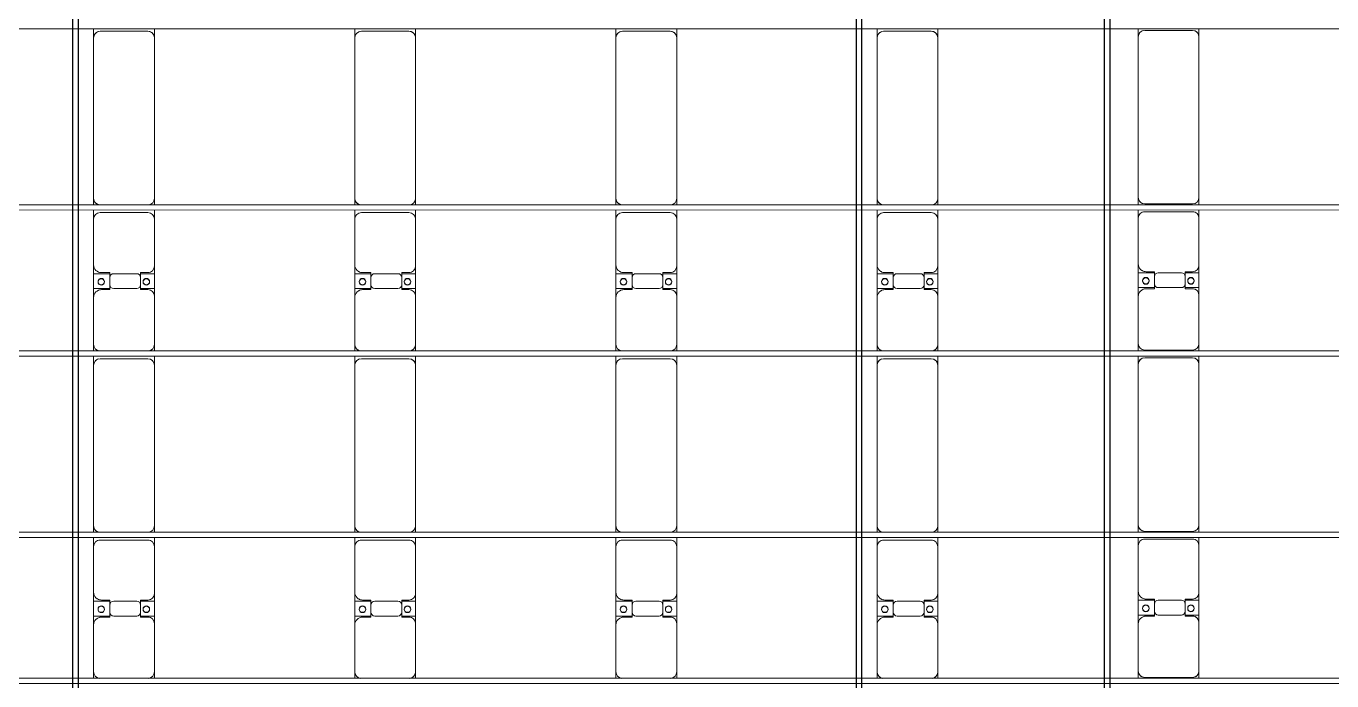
# Model space of a CAD drawing. Header units: millimetres. Extents: x -147246 to 112336, y -213734 to -86506.
# Drawn here: x -104865 to -94865, y -140885 to -135865 of the extents above; entities that cross this region are included whole.
import ezdxf

# ---------------------------------------------------------------- set-up
doc = ezdxf.new("R2010")
doc.units = ezdxf.units.MM
doc.layers.add('A-GENM', color=13, linetype='Continuous', lineweight=9)
doc.layers.add('S-BEAM', color=12, linetype='Continuous', lineweight=9)

# ---------------------------------------------------------------- blocks, each defined once
blk = doc.blocks.new('Dầm C52 - Dầm C52-18777-BỐ TRÍ KHUNG KẾT CẤU BÈ PIN 05')
at = {"layer": 'S-BEAM', "color": 1}
blk.add_line((-74474.3, 20), (74474.3, 20), dxfattribs=at)
blk = doc.blocks.new('Dầm C52 - Dầm C52-18778-BỐ TRÍ KHUNG KẾT CẤU BÈ PIN 05')
at = {"layer": 'S-BEAM', "color": 1}
for p, q in [((-74474.3, 20), (74474.3, 20)), ((74474.3, -20), (-74474.3, -20))]:
    blk.add_line(p, q, dxfattribs=at)
blk = doc.blocks.new('Dầm C52 - Dầm C52-18779-BỐ TRÍ KHUNG KẾT CẤU BÈ PIN 05')
at = {"layer": 'S-BEAM', "color": 1}
for p, q in [((-74474.3, 20), (74474.3, 20)), ((74474.3, -20), (-74474.3, -20))]:
    blk.add_line(p, q, dxfattribs=at)
blk = doc.blocks.new('Dầm C52 - Hộp 40x60-38180-BỐ TRÍ KHUNG KẾT CẤU BÈ PIN 05')
at = {"layer": 'S-BEAM', "color": 3, "lineweight": 25}
for p, q in [((-38419.7, 20), (38419.7, 20)), ((38419.7, -20), (-38419.7, -20))]:
    blk.add_line(p, q, dxfattribs=at)
blk = doc.blocks.new('Dai phao do pin - DẢI PHAO ĐỠ PIN-35002-BỐ TRÍ KHUNG KẾT CẤU BÈ PIN 05')
at = {"layer": 'A-GENM', "color": 7}
for p, q in [((60953.2, 241.6), (61009.7, 241.6)), ((61369.7, 241.6), (61009.7, 241.6)), ((61369.7, 241.6), (61552.2, 241.6)), ((61437.8, 241.6), (61620.3, 241.6)), ((61437.8, 118.2), (61437.8, 241.6)), ((61552.2, 241.6), (61552.2, 118.2)), ((61970.3, 241.6), (61620.3, 241.6)), ((61970.3, 241.6), (62031.4, 241.6)), ((62073.2, 241.6), (62129.7, 241.6)), ((63360.3, 241.6), (62129.7, 241.6)), ((63360.3, 241.6), (63423.2, 241.6)), ((63463.2, 241.6), (63519.7, 241.6)), ((63879.7, 241.6), (63519.7, 241.6)), ((63879.7, 241.6), (64062.2, 241.6)), ((63947.8, 241.6), (64130.3, 241.6)), ((63947.8, 118.2), (63947.8, 241.6)), ((64062.2, 241.6), (64062.2, 118.2)), ((64480.3, 241.6), (64130.3, 241.6)), ((64480.3, 241.6), (64543.2, 241.6)), ((64583.2, 241.6), (64639.7, 241.6)), ((65870.3, 241.6), (64639.7, 241.6)), ((65870.3, 241.6), (65933.2, 241.6)), ((60959.7, 191.6), (60959.7, -173.4)), ((61429.7, 118.2), (61429.7, 181.6)), ((61522.2, 118.2), (61429.7, 118.2)), ((61560.3, 118.2), (61467.8, 118.2)), ((61560.3, 181.6), (61560.3, 118.2)), ((62020.3, -173.4), (62020.3, 191.6)), ((62079.7, 191.6), (62079.7, -173.4)), ((63410.3, -173.4), (63410.3, 191.6)), ((63469.7, 191.6), (63469.7, -173.4)), ((63939.7, 118.2), (63939.7, 181.6)), ((64032.2, 118.2), (63939.7, 118.2)), ((64070.3, 118.2), (63977.8, 118.2)), ((64070.3, 181.6), (64070.3, 118.2)), ((64530.3, -173.4), (64530.3, 191.6)), ((64589.7, 191.6), (64589.7, -173.4)), ((65920.3, -173.4), (65920.3, 191.6)), ((61437.8, 88.2), (61437.8, -88.2)), ((61552.2, -88.2), (61552.2, 88.2)), ((63947.8, 88.2), (63947.8, -88.2)), ((64062.2, -88.2), (64062.2, 88.2)), ((61429.7, -173.4), (61429.7, -118.2)), ((61429.7, -118.2), (61522.2, -118.2)), ((61437.8, -223.4), (61437.8, -118.2)), ((61467.8, -118.2), (61560.3, -118.2)), ((61552.2, -118.2), (61552.2, -223.4)), ((61560.3, -118.2), (61560.3, -173.4)), ((63939.7, -173.4), (63939.7, -118.2)), ((63939.7, -118.2), (64032.2, -118.2)), ((63947.8, -223.4), (63947.8, -118.2)), ((63977.8, -118.2), (64070.3, -118.2)), ((64062.2, -118.2), (64062.2, -223.4)), ((64070.3, -118.2), (64070.3, -173.4)), ((61009.7, -223.4), (60953.2, -223.4)), ((61009.7, -223.4), (61379.7, -223.4)), ((61552.2, -223.4), (61379.7, -223.4)), ((61610.3, -223.4), (61437.8, -223.4)), ((61610.3, -223.4), (61970.3, -223.4)), ((62031.4, -223.4), (61970.3, -223.4)), ((62129.7, -223.4), (62073.2, -223.4)), ((62129.7, -223.4), (63360.3, -223.4)), ((63423.2, -223.4), (63360.3, -223.4)), ((63519.7, -223.4), (63463.2, -223.4)), ((63519.7, -223.4), (63889.7, -223.4)), ((64062.2, -223.4), (63889.7, -223.4)), ((64120.3, -223.4), (63947.8, -223.4)), ((64120.3, -223.4), (64480.3, -223.4)), ((64543.2, -223.4), (64480.3, -223.4)), ((64639.7, -223.4), (64583.2, -223.4)), ((64639.7, -223.4), (65870.3, -223.4)), ((65933.2, -223.4), (65870.3, -223.4))]:
    blk.add_line(p, q, dxfattribs=at)
for centre, radius, start, end in [((61009.7, 191.6), 50, 90, 180), ((61009.7, 191.6), 50, 135, 180), ((61369.7, 181.6), 60, 0, 90), ((61369.7, 181.6), 60, 0, 30), ((61488.6, 183.2), 25, 360, 180), ((61491.4, 183.2), 25, 0, 180), ((61620.3, 181.6), 60, 90, 180), ((61620.3, 181.6), 60, 150, 180), ((61970.3, 191.6), 50, 0, 90), ((61970.3, 191.6), 50, 0, 45), ((62129.7, 191.6), 50, 90, 180), ((62129.7, 191.6), 50, 105, 180), ((63360.3, 191.6), 50, 360, 90), ((63360.3, 191.6), 50, 15, 90), ((63519.7, 191.6), 50, 90, 180), ((63519.7, 191.6), 50, 135, 180), ((63879.7, 181.6), 60, 0, 90), ((63879.7, 181.6), 60, 0, 30), ((63998.6, 183.2), 25, 0, 180), ((64001.4, 183.2), 25, 0, 180), ((64130.3, 181.6), 60, 90, 180), ((64130.3, 181.6), 60, 150, 180), ((64480.3, 191.6), 50, 0, 90), ((64480.3, 191.6), 50, 0, 45), ((64639.7, 191.6), 50, 90, 180), ((64639.7, 191.6), 50, 105, 180), ((65870.3, 191.6), 50, 0, 90), ((65870.3, 191.6), 50, 15, 90), ((61467.8, 88.2), 30, 90, 180), ((61488.6, 183.2), 25, 180, 360), ((61491.4, 183.2), 25, 180, 0), ((61522.2, 88.2), 30, 0, 90), ((63977.8, 88.2), 30, 90, 180), ((63998.6, 183.2), 25, 180, 0), ((64001.4, 183.2), 25, 180, 0), ((64032.2, 88.2), 30, 0, 90), ((61467.8, -88.2), 30, 180, 270), ((61522.2, -88.2), 30, 270, 0), ((63977.8, -88.2), 30, 180, 270), ((64032.2, -88.2), 30, 270, 0), ((61009.7, -173.4), 50, 180, 270), ((61009.7, -173.4), 50, 180, 225), ((61379.7, -173.4), 50, 270, 0), ((61379.7, -173.4), 50, 315, 0), ((61488.6, -161.8), 25, 0, 180), ((61488.6, -161.8), 25, 180, 360), ((61491.4, -161.8), 25, 0, 180), ((61491.4, -161.8), 25, 180, 0), ((61610.3, -173.4), 50, 180, 270), ((61610.3, -173.4), 50, 180, 225), ((61970.3, -173.4), 50, 270, 0), ((61970.3, -173.4), 50, 315, 0), ((62129.7, -173.4), 50, 180, 270), ((62129.7, -173.4), 50, 180, 270), ((63360.3, -173.4), 50, 270, 360), ((63360.3, -173.4), 50, 285, 360), ((63519.7, -173.4), 50, 180, 270), ((63519.7, -173.4), 50, 180, 225), ((63889.7, -173.4), 50, 270, 0), ((63889.7, -173.4), 50, 321.75899, 0), ((63998.6, -161.8), 25, 0, 180), ((63998.6, -161.8), 25, 180, 360), ((64001.4, -161.8), 25, 0, 180), ((64001.4, -161.8), 25, 180, 360), ((64120.3, -173.4), 50, 180, 270), ((64120.3, -173.4), 50, 180, 225), ((64480.3, -173.4), 50, 270, 0), ((64480.3, -173.4), 50, 315, 0), ((64639.7, -173.4), 50, 180, 270), ((64639.7, -173.4), 50, 180, 270), ((65870.3, -173.4), 50, 270, 0), ((65870.3, -173.4), 50, 285, 0)]:
    blk.add_arc(centre, radius, start, end, dxfattribs=at)
blk = doc.blocks.new('Dầm C52 - Hộp 40x60-25898-BỐ TRÍ KHUNG KẾT CẤU BÈ PIN 05')
at = {"layer": 'S-BEAM', "color": 3, "lineweight": 25}
for p, q in [((-55982.1, 20), (55982.1, 20)), ((55982.1, -20), (-55982.1, -20))]:
    blk.add_line(p, q, dxfattribs=at)
blk = doc.blocks.new('Dai phao do pin - DẢI PHAO ĐỠ PIN-36380-BỐ TRÍ KHUNG KẾT CẤU BÈ PIN 05')
at = {"layer": 'A-GENM', "color": 7}
for p, q in [((25820.5, 241.6), (25869.7, 241.6)), ((26229.7, 241.6), (25869.7, 241.6)), ((26229.7, 241.6), (26412.2, 241.6)), ((26297.8, 241.6), (26480.3, 241.6)), ((26297.8, 118.2), (26297.8, 241.6)), ((26412.2, 241.6), (26412.2, 118.2)), ((26830.3, 241.6), (26480.3, 241.6)), ((26830.3, 241.6), (26898.7, 241.6)), ((26940.5, 241.6), (26989.7, 241.6)), ((28220.3, 241.6), (26989.7, 241.6)), ((28220.3, 241.6), (28290.5, 241.6)), ((28330.5, 241.6), (28379.7, 241.6)), ((28739.7, 241.6), (28379.7, 241.6)), ((28739.7, 241.6), (28922.2, 241.6)), ((28807.8, 241.6), (28990.3, 241.6)), ((28807.8, 118.2), (28807.8, 241.6)), ((28922.2, 241.6), (28922.2, 118.2)), ((29340.3, 241.6), (28990.3, 241.6)), ((29340.3, 241.6), (29410.5, 241.6)), ((29450.5, 241.6), (29499.7, 241.6)), ((30730.3, 241.6), (29499.7, 241.6)), ((30730.3, 241.6), (30800.5, 241.6)), ((26289.7, 118.2), (26289.7, 181.6)), ((26382.2, 118.2), (26289.7, 118.2)), ((26420.3, 118.2), (26327.8, 118.2)), ((26420.3, 181.6), (26420.3, 118.2)), ((26880.3, -173.4), (26880.3, 191.6)), ((28270.3, -173.4), (28270.3, 191.6)), ((28799.7, 118.2), (28799.7, 181.6)), ((28892.2, 118.2), (28799.7, 118.2)), ((28930.3, 118.2), (28837.8, 118.2)), ((28930.3, 181.6), (28930.3, 118.2)), ((29390.3, -173.4), (29390.3, 191.6)), ((30780.3, -173.4), (30780.3, 191.6)), ((26297.8, 88.2), (26297.8, -88.2)), ((26412.2, -88.2), (26412.2, 88.2)), ((28807.8, 88.2), (28807.8, -88.2)), ((28922.2, -88.2), (28922.2, 88.2)), ((26289.7, -173.4), (26289.7, -118.2)), ((26289.7, -118.2), (26382.2, -118.2)), ((26297.8, -223.4), (26297.8, -118.2)), ((26327.8, -118.2), (26420.3, -118.2)), ((26412.2, -118.2), (26412.2, -223.4)), ((26420.3, -118.2), (26420.3, -173.4)), ((28799.7, -173.4), (28799.7, -118.2)), ((28799.7, -118.2), (28892.2, -118.2)), ((28807.8, -223.4), (28807.8, -118.2)), ((28837.8, -118.2), (28930.3, -118.2)), ((28922.2, -118.2), (28922.2, -223.4)), ((28930.3, -118.2), (28930.3, -173.4)), ((25869.7, -223.4), (25820.5, -223.4)), ((25869.7, -223.4), (26239.7, -223.4)), ((26412.2, -223.4), (26239.7, -223.4)), ((26470.3, -223.4), (26297.8, -223.4)), ((26470.3, -223.4), (26830.3, -223.4)), ((26898.7, -223.4), (26830.3, -223.4)), ((26989.7, -223.4), (26940.5, -223.4)), ((26989.7, -223.4), (28220.3, -223.4)), ((28290.5, -223.4), (28220.3, -223.4)), ((28379.7, -223.4), (28330.5, -223.4)), ((28379.7, -223.4), (28749.7, -223.4)), ((28922.2, -223.4), (28749.7, -223.4)), ((28980.3, -223.4), (28807.8, -223.4)), ((28980.3, -223.4), (29340.3, -223.4)), ((29410.5, -223.4), (29340.3, -223.4)), ((29499.7, -223.4), (29450.5, -223.4)), ((29499.7, -223.4), (30730.3, -223.4)), ((30800.5, -223.4), (30730.3, -223.4))]:
    blk.add_line(p, q, dxfattribs=at)
for centre, radius, start, end in [((25869.7, 191.6), 50, 90, 173.05948), ((25869.7, 191.6), 50, 135, 173.05948), ((26229.7, 181.6), 60, 0, 90), ((26229.7, 181.6), 60, 0, 30), ((26348.6, 183.2), 25, 360, 180), ((26351.4, 183.2), 25, 0, 180), ((26480.3, 181.6), 60, 90, 180), ((26480.3, 181.6), 60, 150, 180), ((26830.3, 191.6), 50, 360, 90), ((26830.3, 191.6), 50, 360, 45), ((26989.7, 191.6), 50, 90, 173.05948), ((26989.7, 191.6), 50, 105, 173.05948), ((28220.3, 191.6), 50, 0, 90), ((28220.3, 191.6), 50, 15, 90), ((28379.7, 191.6), 50, 90, 173.05948), ((28379.7, 191.6), 50, 135, 173.05948), ((28739.7, 181.6), 60, 360, 90), ((28739.7, 181.6), 60, 360, 30), ((28858.6, 183.2), 25, 360, 180), ((28861.4, 183.2), 25, 0, 180), ((28990.3, 181.6), 60, 90, 180), ((28990.3, 181.6), 60, 150, 180), ((29340.3, 191.6), 50, 0, 90), ((29340.3, 191.6), 50, 0, 45), ((29499.7, 191.6), 50, 90, 173.05948), ((29499.7, 191.6), 50, 105, 173.05948), ((30730.3, 191.6), 50, 0, 90), ((30730.3, 191.6), 50, 15, 90), ((26327.8, 88.2), 30, 90, 180), ((26348.6, 183.2), 25, 180, 0), ((26351.4, 183.2), 25, 180, 0), ((26382.2, 88.2), 30, 360, 90), ((28837.8, 88.2), 30, 90, 180), ((28858.6, 183.2), 25, 180, 0), ((28861.4, 183.2), 25, 180, 360), ((28892.2, 88.2), 30, 0, 90), ((26327.8, -88.2), 30, 180, 270), ((26382.2, -88.2), 30, 270, 0), ((28837.8, -88.2), 30, 180, 270), ((28892.2, -88.2), 30, 270, 360), ((25869.7, -173.4), 50, 186.94052, 270), ((25869.7, -173.4), 50, 186.94052, 225), ((26239.7, -173.4), 50, 270, 0), ((26239.7, -173.4), 50, 315, 0), ((26348.6, -161.8), 25, 360, 180), ((26348.6, -161.8), 25, 180, 360), ((26351.4, -161.8), 25, 360, 180), ((26351.4, -161.8), 25, 180, 360), ((26470.3, -173.4), 50, 180, 270), ((26470.3, -173.4), 50, 180, 225), ((26830.3, -173.4), 50, 270, 0), ((26830.3, -173.4), 50, 315, 360), ((26989.7, -173.4), 50, 186.94052, 270), ((26989.7, -173.4), 50, 186.94052, 270), ((28220.3, -173.4), 50, 270, 360), ((28220.3, -173.4), 50, 285, 360), ((28379.7, -173.4), 50, 186.94052, 270), ((28379.7, -173.4), 50, 186.94052, 225), ((28749.7, -173.4), 50, 270, 360), ((28749.7, -173.4), 50, 315, 0), ((28858.6, -161.8), 25, 360, 180), ((28858.6, -161.8), 25, 180, 360), ((28861.4, -161.8), 25, 0, 180), ((28861.4, -161.8), 25, 180, 360), ((28980.3, -173.4), 50, 180, 270), ((28980.3, -173.4), 50, 180, 225), ((29340.3, -173.4), 50, 270, 360), ((29340.3, -173.4), 50, 315, 360), ((29499.7, -173.4), 50, 186.94052, 270), ((29499.7, -173.4), 50, 186.94052, 270), ((30730.3, -173.4), 50, 270, 0), ((30730.3, -173.4), 50, 285, 0)]:
    blk.add_arc(centre, radius, start, end, dxfattribs=at)
blk = doc.blocks.new('Dai phao do pin - DẢI PHAO ĐỠ PIN-36411-BỐ TRÍ KHUNG KẾT CẤU BÈ PIN 05')
at = {"layer": 'A-GENM', "color": 7}
for p, q in [((25820.5, 241.6), (25869.7, 241.6)), ((26229.7, 241.6), (25869.7, 241.6)), ((26229.7, 241.6), (26412.2, 241.6)), ((26297.8, 241.6), (26480.3, 241.6)), ((26297.8, 118.2), (26297.8, 241.6)), ((26412.2, 241.6), (26412.2, 118.2)), ((26830.3, 241.6), (26480.3, 241.6)), ((26830.3, 241.6), (26898.7, 241.6)), ((26940.5, 241.6), (26989.7, 241.6)), ((28220.3, 241.6), (26989.7, 241.6)), ((28220.3, 241.6), (28290.5, 241.6)), ((28330.5, 241.6), (28379.7, 241.6)), ((28739.7, 241.6), (28379.7, 241.6)), ((28739.7, 241.6), (28922.2, 241.6)), ((28807.8, 241.6), (28990.3, 241.6)), ((28807.8, 118.2), (28807.8, 241.6)), ((28922.2, 241.6), (28922.2, 118.2)), ((29340.3, 241.6), (28990.3, 241.6)), ((29340.3, 241.6), (29410.5, 241.6)), ((29450.5, 241.6), (29499.7, 241.6)), ((30730.3, 241.6), (29499.7, 241.6)), ((30730.3, 241.6), (30800.5, 241.6)), ((26289.7, 118.2), (26289.7, 181.6)), ((26382.2, 118.2), (26289.7, 118.2)), ((26420.3, 118.2), (26327.8, 118.2)), ((26420.3, 181.6), (26420.3, 118.2)), ((26880.3, -173.4), (26880.3, 191.6)), ((28270.3, -173.4), (28270.3, 191.6)), ((28799.7, 118.2), (28799.7, 181.6)), ((28892.2, 118.2), (28799.7, 118.2)), ((28930.3, 118.2), (28837.8, 118.2)), ((28930.3, 181.6), (28930.3, 118.2)), ((29390.3, -173.4), (29390.3, 191.6)), ((30780.3, -173.4), (30780.3, 191.6)), ((26297.8, 88.2), (26297.8, -88.2)), ((26412.2, -88.2), (26412.2, 88.2)), ((28807.8, 88.2), (28807.8, -88.2)), ((28922.2, -88.2), (28922.2, 88.2)), ((26289.7, -173.4), (26289.7, -118.2)), ((26289.7, -118.2), (26382.2, -118.2)), ((26297.8, -223.4), (26297.8, -118.2)), ((26327.8, -118.2), (26420.3, -118.2)), ((26412.2, -118.2), (26412.2, -223.4)), ((26420.3, -118.2), (26420.3, -173.4)), ((28799.7, -173.4), (28799.7, -118.2)), ((28799.7, -118.2), (28892.2, -118.2)), ((28807.8, -223.4), (28807.8, -118.2)), ((28837.8, -118.2), (28930.3, -118.2)), ((28922.2, -118.2), (28922.2, -223.4)), ((28930.3, -118.2), (28930.3, -173.4)), ((25869.7, -223.4), (25820.5, -223.4)), ((25869.7, -223.4), (26239.7, -223.4)), ((26412.2, -223.4), (26239.7, -223.4)), ((26470.3, -223.4), (26297.8, -223.4)), ((26470.3, -223.4), (26830.3, -223.4)), ((26898.7, -223.4), (26830.3, -223.4)), ((26989.7, -223.4), (26940.5, -223.4)), ((26989.7, -223.4), (28220.3, -223.4)), ((28290.5, -223.4), (28220.3, -223.4)), ((28379.7, -223.4), (28330.5, -223.4)), ((28379.7, -223.4), (28749.7, -223.4)), ((28922.2, -223.4), (28749.7, -223.4)), ((28980.3, -223.4), (28807.8, -223.4)), ((28980.3, -223.4), (29340.3, -223.4)), ((29410.5, -223.4), (29340.3, -223.4)), ((29499.7, -223.4), (29450.5, -223.4)), ((29499.7, -223.4), (30730.3, -223.4)), ((30800.5, -223.4), (30730.3, -223.4))]:
    blk.add_line(p, q, dxfattribs=at)
for centre, radius, start, end in [((25869.7, 191.6), 50, 90, 173.05948), ((25869.7, 191.6), 50, 135, 173.05948), ((26229.7, 181.6), 60, 0, 90), ((26229.7, 181.6), 60, 0, 30), ((26348.6, 183.2), 25, 360, 180), ((26351.4, 183.2), 25, 0, 180), ((26480.3, 181.6), 60, 90, 180), ((26480.3, 181.6), 60, 150, 180), ((26830.3, 191.6), 50, 360, 90), ((26830.3, 191.6), 50, 360, 45), ((26989.7, 191.6), 50, 90, 173.05948), ((26989.7, 191.6), 50, 105, 173.05948), ((28220.3, 191.6), 50, 0, 90), ((28220.3, 191.6), 50, 15, 90), ((28379.7, 191.6), 50, 90, 173.05948), ((28379.7, 191.6), 50, 135, 173.05948), ((28739.7, 181.6), 60, 360, 90), ((28739.7, 181.6), 60, 360, 30), ((28858.6, 183.2), 25, 360, 180), ((28861.4, 183.2), 25, 0, 180), ((28990.3, 181.6), 60, 90, 180), ((28990.3, 181.6), 60, 150, 180), ((29340.3, 191.6), 50, 0, 90), ((29340.3, 191.6), 50, 0, 45), ((29499.7, 191.6), 50, 90, 173.05948), ((29499.7, 191.6), 50, 105, 173.05948), ((30730.3, 191.6), 50, 0, 90), ((30730.3, 191.6), 50, 15, 90), ((26327.8, 88.2), 30, 90, 180), ((26348.6, 183.2), 25, 180, 0), ((26351.4, 183.2), 25, 180, 0), ((26382.2, 88.2), 30, 360, 90), ((28837.8, 88.2), 30, 90, 180), ((28858.6, 183.2), 25, 180, 0), ((28861.4, 183.2), 25, 180, 360), ((28892.2, 88.2), 30, 0, 90), ((26327.8, -88.2), 30, 180, 270), ((26382.2, -88.2), 30, 270, 0), ((28837.8, -88.2), 30, 180, 270), ((28892.2, -88.2), 30, 270, 360), ((25869.7, -173.4), 50, 186.94052, 270), ((25869.7, -173.4), 50, 186.94052, 225), ((26239.7, -173.4), 50, 270, 0), ((26239.7, -173.4), 50, 315, 0), ((26348.6, -161.8), 25, 360, 180), ((26348.6, -161.8), 25, 180, 360), ((26351.4, -161.8), 25, 360, 180), ((26351.4, -161.8), 25, 180, 360), ((26470.3, -173.4), 50, 180, 270), ((26470.3, -173.4), 50, 180, 225), ((26830.3, -173.4), 50, 270, 0), ((26830.3, -173.4), 50, 315, 360), ((26989.7, -173.4), 50, 186.94052, 270), ((26989.7, -173.4), 50, 186.94052, 270), ((28220.3, -173.4), 50, 270, 360), ((28220.3, -173.4), 50, 285, 360), ((28379.7, -173.4), 50, 186.94052, 270), ((28379.7, -173.4), 50, 186.94052, 225), ((28749.7, -173.4), 50, 270, 360), ((28749.7, -173.4), 50, 315, 0), ((28858.6, -161.8), 25, 360, 180), ((28858.6, -161.8), 25, 180, 360), ((28861.4, -161.8), 25, 0, 180), ((28861.4, -161.8), 25, 180, 360), ((28980.3, -173.4), 50, 180, 270), ((28980.3, -173.4), 50, 180, 225), ((29340.3, -173.4), 50, 270, 360), ((29340.3, -173.4), 50, 315, 360), ((29499.7, -173.4), 50, 186.94052, 270), ((29499.7, -173.4), 50, 186.94052, 270), ((30730.3, -173.4), 50, 270, 0), ((30730.3, -173.4), 50, 285, 0)]:
    blk.add_arc(centre, radius, start, end, dxfattribs=at)
blk = doc.blocks.new('Dai phao do pin - DẢI PHAO ĐỠ PIN-36442-BỐ TRÍ KHUNG KẾT CẤU BÈ PIN 05')
at = {"layer": 'A-GENM', "color": 7}
for p, q in [((25820.5, 241.6), (25869.7, 241.6)), ((26229.7, 241.6), (25869.7, 241.6)), ((26229.7, 241.6), (26412.2, 241.6)), ((26297.8, 241.6), (26480.3, 241.6)), ((26297.8, 118.2), (26297.8, 241.6)), ((26412.2, 241.6), (26412.2, 118.2)), ((26830.3, 241.6), (26480.3, 241.6)), ((26830.3, 241.6), (26898.7, 241.6)), ((26940.5, 241.6), (26989.7, 241.6)), ((28220.3, 241.6), (26989.7, 241.6)), ((28220.3, 241.6), (28290.5, 241.6)), ((28330.5, 241.6), (28379.7, 241.6)), ((28739.7, 241.6), (28379.7, 241.6)), ((28739.7, 241.6), (28922.2, 241.6)), ((28807.8, 241.6), (28990.3, 241.6)), ((28807.8, 118.2), (28807.8, 241.6)), ((28922.2, 241.6), (28922.2, 118.2)), ((29340.3, 241.6), (28990.3, 241.6)), ((29340.3, 241.6), (29410.5, 241.6)), ((29450.5, 241.6), (29499.7, 241.6)), ((30730.3, 241.6), (29499.7, 241.6)), ((30730.3, 241.6), (30800.5, 241.6)), ((26289.7, 118.2), (26289.7, 181.6)), ((26382.2, 118.2), (26289.7, 118.2)), ((26420.3, 118.2), (26327.8, 118.2)), ((26420.3, 181.6), (26420.3, 118.2)), ((26880.3, -173.4), (26880.3, 191.6)), ((28270.3, -173.4), (28270.3, 191.6)), ((28799.7, 118.2), (28799.7, 181.6)), ((28892.2, 118.2), (28799.7, 118.2)), ((28930.3, 118.2), (28837.8, 118.2)), ((28930.3, 181.6), (28930.3, 118.2)), ((29390.3, -173.4), (29390.3, 191.6)), ((30780.3, -173.4), (30780.3, 191.6)), ((26297.8, 88.2), (26297.8, -88.2)), ((26412.2, -88.2), (26412.2, 88.2)), ((28807.8, 88.2), (28807.8, -88.2)), ((28922.2, -88.2), (28922.2, 88.2)), ((26289.7, -173.4), (26289.7, -118.2)), ((26289.7, -118.2), (26382.2, -118.2)), ((26297.8, -223.4), (26297.8, -118.2)), ((26327.8, -118.2), (26420.3, -118.2)), ((26412.2, -118.2), (26412.2, -223.4)), ((26420.3, -118.2), (26420.3, -173.4)), ((28799.7, -173.4), (28799.7, -118.2)), ((28799.7, -118.2), (28892.2, -118.2)), ((28807.8, -223.4), (28807.8, -118.2)), ((28837.8, -118.2), (28930.3, -118.2)), ((28922.2, -118.2), (28922.2, -223.4)), ((28930.3, -118.2), (28930.3, -173.4)), ((25869.7, -223.4), (25820.5, -223.4)), ((25869.7, -223.4), (26239.7, -223.4)), ((26412.2, -223.4), (26239.7, -223.4)), ((26470.3, -223.4), (26297.8, -223.4)), ((26470.3, -223.4), (26830.3, -223.4)), ((26898.7, -223.4), (26830.3, -223.4)), ((26989.7, -223.4), (26940.5, -223.4)), ((26989.7, -223.4), (28220.3, -223.4)), ((28290.5, -223.4), (28220.3, -223.4)), ((28379.7, -223.4), (28330.5, -223.4)), ((28379.7, -223.4), (28749.7, -223.4)), ((28922.2, -223.4), (28749.7, -223.4)), ((28980.3, -223.4), (28807.8, -223.4)), ((28980.3, -223.4), (29340.3, -223.4)), ((29410.5, -223.4), (29340.3, -223.4)), ((29499.7, -223.4), (29450.5, -223.4)), ((29499.7, -223.4), (30730.3, -223.4)), ((30800.5, -223.4), (30730.3, -223.4))]:
    blk.add_line(p, q, dxfattribs=at)
for centre, radius, start, end in [((25869.7, 191.6), 50, 90, 173.05948), ((25869.7, 191.6), 50, 135, 173.05948), ((26229.7, 181.6), 60, 0, 90), ((26229.7, 181.6), 60, 0, 30), ((26348.6, 183.2), 25, 360, 180), ((26351.4, 183.2), 25, 0, 180), ((26480.3, 181.6), 60, 90, 180), ((26480.3, 181.6), 60, 150, 180), ((26830.3, 191.6), 50, 360, 90), ((26830.3, 191.6), 50, 360, 45), ((26989.7, 191.6), 50, 90, 173.05948), ((26989.7, 191.6), 50, 105, 173.05948), ((28220.3, 191.6), 50, 0, 90), ((28220.3, 191.6), 50, 15, 90), ((28379.7, 191.6), 50, 90, 173.05948), ((28379.7, 191.6), 50, 135, 173.05948), ((28739.7, 181.6), 60, 360, 90), ((28739.7, 181.6), 60, 360, 30), ((28858.6, 183.2), 25, 360, 180), ((28861.4, 183.2), 25, 0, 180), ((28990.3, 181.6), 60, 90, 180), ((28990.3, 181.6), 60, 150, 180), ((29340.3, 191.6), 50, 0, 90), ((29340.3, 191.6), 50, 0, 45), ((29499.7, 191.6), 50, 90, 173.05948), ((29499.7, 191.6), 50, 105, 173.05948), ((30730.3, 191.6), 50, 0, 90), ((30730.3, 191.6), 50, 15, 90), ((26327.8, 88.2), 30, 90, 180), ((26348.6, 183.2), 25, 180, 0), ((26351.4, 183.2), 25, 180, 0), ((26382.2, 88.2), 30, 360, 90), ((28837.8, 88.2), 30, 90, 180), ((28858.6, 183.2), 25, 180, 0), ((28861.4, 183.2), 25, 180, 360), ((28892.2, 88.2), 30, 0, 90), ((26327.8, -88.2), 30, 180, 270), ((26382.2, -88.2), 30, 270, 0), ((28837.8, -88.2), 30, 180, 270), ((28892.2, -88.2), 30, 270, 360), ((25869.7, -173.4), 50, 186.94052, 270), ((25869.7, -173.4), 50, 186.94052, 225), ((26239.7, -173.4), 50, 270, 0), ((26239.7, -173.4), 50, 315, 0), ((26348.6, -161.8), 25, 360, 180), ((26348.6, -161.8), 25, 180, 360), ((26351.4, -161.8), 25, 360, 180), ((26351.4, -161.8), 25, 180, 360), ((26470.3, -173.4), 50, 180, 270), ((26470.3, -173.4), 50, 180, 225), ((26830.3, -173.4), 50, 270, 0), ((26830.3, -173.4), 50, 315, 360), ((26989.7, -173.4), 50, 186.94052, 270), ((26989.7, -173.4), 50, 186.94052, 270), ((28220.3, -173.4), 50, 270, 360), ((28220.3, -173.4), 50, 285, 360), ((28379.7, -173.4), 50, 186.94052, 270), ((28379.7, -173.4), 50, 186.94052, 225), ((28749.7, -173.4), 50, 270, 360), ((28749.7, -173.4), 50, 315, 0), ((28858.6, -161.8), 25, 360, 180), ((28858.6, -161.8), 25, 180, 360), ((28861.4, -161.8), 25, 0, 180), ((28861.4, -161.8), 25, 180, 360), ((28980.3, -173.4), 50, 180, 270), ((28980.3, -173.4), 50, 180, 225), ((29340.3, -173.4), 50, 270, 360), ((29340.3, -173.4), 50, 315, 360), ((29499.7, -173.4), 50, 186.94052, 270), ((29499.7, -173.4), 50, 186.94052, 270), ((30730.3, -173.4), 50, 270, 0), ((30730.3, -173.4), 50, 285, 0)]:
    blk.add_arc(centre, radius, start, end, dxfattribs=at)
blk = doc.blocks.new('Dai phao do pin - DẢI PHAO ĐỠ PIN-36473-BỐ TRÍ KHUNG KẾT CẤU BÈ PIN 05')
at = {"layer": 'A-GENM', "color": 7}
for p, q in [((25820.5, 241.6), (25869.7, 241.6)), ((26229.7, 241.6), (25869.7, 241.6)), ((26229.7, 241.6), (26412.2, 241.6)), ((26297.8, 241.6), (26480.3, 241.6)), ((26297.8, 118.2), (26297.8, 241.6)), ((26412.2, 241.6), (26412.2, 118.2)), ((26830.3, 241.6), (26480.3, 241.6)), ((26830.3, 241.6), (26898.7, 241.6)), ((26940.5, 241.6), (26989.7, 241.6)), ((28220.3, 241.6), (26989.7, 241.6)), ((28220.3, 241.6), (28290.5, 241.6)), ((28330.5, 241.6), (28379.7, 241.6)), ((28739.7, 241.6), (28379.7, 241.6)), ((28739.7, 241.6), (28922.2, 241.6)), ((28807.8, 241.6), (28990.3, 241.6)), ((28807.8, 118.2), (28807.8, 241.6)), ((28922.2, 241.6), (28922.2, 118.2)), ((29340.3, 241.6), (28990.3, 241.6)), ((29340.3, 241.6), (29410.5, 241.6)), ((29450.5, 241.6), (29499.7, 241.6)), ((30730.3, 241.6), (29499.7, 241.6)), ((30730.3, 241.6), (30800.5, 241.6)), ((26289.7, 118.2), (26289.7, 181.6)), ((26382.2, 118.2), (26289.7, 118.2)), ((26420.3, 118.2), (26327.8, 118.2)), ((26420.3, 181.6), (26420.3, 118.2)), ((26880.3, -173.4), (26880.3, 191.6)), ((28270.3, -173.4), (28270.3, 191.6)), ((28799.7, 118.2), (28799.7, 181.6)), ((28892.2, 118.2), (28799.7, 118.2)), ((28930.3, 118.2), (28837.8, 118.2)), ((28930.3, 181.6), (28930.3, 118.2)), ((29390.3, -173.4), (29390.3, 191.6)), ((30780.3, -173.4), (30780.3, 191.6)), ((26297.8, 88.2), (26297.8, -88.2)), ((26412.2, -88.2), (26412.2, 88.2)), ((28807.8, 88.2), (28807.8, -88.2)), ((28922.2, -88.2), (28922.2, 88.2)), ((26289.7, -173.4), (26289.7, -118.2)), ((26289.7, -118.2), (26382.2, -118.2)), ((26297.8, -223.4), (26297.8, -118.2)), ((26327.8, -118.2), (26420.3, -118.2)), ((26412.2, -118.2), (26412.2, -223.4)), ((26420.3, -118.2), (26420.3, -173.4)), ((28799.7, -173.4), (28799.7, -118.2)), ((28799.7, -118.2), (28892.2, -118.2)), ((28807.8, -223.4), (28807.8, -118.2)), ((28837.8, -118.2), (28930.3, -118.2)), ((28922.2, -118.2), (28922.2, -223.4)), ((28930.3, -118.2), (28930.3, -173.4)), ((25869.7, -223.4), (25820.5, -223.4)), ((25869.7, -223.4), (26239.7, -223.4)), ((26412.2, -223.4), (26239.7, -223.4)), ((26470.3, -223.4), (26297.8, -223.4)), ((26470.3, -223.4), (26830.3, -223.4)), ((26898.7, -223.4), (26830.3, -223.4)), ((26989.7, -223.4), (26940.5, -223.4)), ((26989.7, -223.4), (28220.3, -223.4)), ((28290.5, -223.4), (28220.3, -223.4)), ((28379.7, -223.4), (28330.5, -223.4)), ((28379.7, -223.4), (28749.7, -223.4)), ((28922.2, -223.4), (28749.7, -223.4)), ((28980.3, -223.4), (28807.8, -223.4)), ((28980.3, -223.4), (29340.3, -223.4)), ((29410.5, -223.4), (29340.3, -223.4)), ((29499.7, -223.4), (29450.5, -223.4)), ((29499.7, -223.4), (30730.3, -223.4)), ((30800.5, -223.4), (30730.3, -223.4))]:
    blk.add_line(p, q, dxfattribs=at)
for centre, radius, start, end in [((25869.7, 191.6), 50, 90, 173.05948), ((25869.7, 191.6), 50, 135, 173.05948), ((26229.7, 181.6), 60, 0, 90), ((26229.7, 181.6), 60, 0, 30), ((26348.6, 183.2), 25, 360, 180), ((26351.4, 183.2), 25, 0, 180), ((26480.3, 181.6), 60, 90, 180), ((26480.3, 181.6), 60, 150, 180), ((26830.3, 191.6), 50, 360, 90), ((26830.3, 191.6), 50, 360, 45), ((26989.7, 191.6), 50, 90, 173.05948), ((26989.7, 191.6), 50, 105, 173.05948), ((28220.3, 191.6), 50, 0, 90), ((28220.3, 191.6), 50, 15, 90), ((28379.7, 191.6), 50, 90, 173.05948), ((28379.7, 191.6), 50, 135, 173.05948), ((28739.7, 181.6), 60, 360, 90), ((28739.7, 181.6), 60, 360, 30), ((28858.6, 183.2), 25, 360, 180), ((28861.4, 183.2), 25, 0, 180), ((28990.3, 181.6), 60, 90, 180), ((28990.3, 181.6), 60, 150, 180), ((29340.3, 191.6), 50, 0, 90), ((29340.3, 191.6), 50, 0, 45), ((29499.7, 191.6), 50, 90, 173.05948), ((29499.7, 191.6), 50, 105, 173.05948), ((30730.3, 191.6), 50, 0, 90), ((30730.3, 191.6), 50, 15, 90), ((26327.8, 88.2), 30, 90, 180), ((26348.6, 183.2), 25, 180, 0), ((26351.4, 183.2), 25, 180, 0), ((26382.2, 88.2), 30, 360, 90), ((28837.8, 88.2), 30, 90, 180), ((28858.6, 183.2), 25, 180, 0), ((28861.4, 183.2), 25, 180, 360), ((28892.2, 88.2), 30, 0, 90), ((26327.8, -88.2), 30, 180, 270), ((26382.2, -88.2), 30, 270, 0), ((28837.8, -88.2), 30, 180, 270), ((28892.2, -88.2), 30, 270, 360), ((25869.7, -173.4), 50, 186.94052, 270), ((25869.7, -173.4), 50, 186.94052, 225), ((26239.7, -173.4), 50, 270, 0), ((26239.7, -173.4), 50, 315, 0), ((26348.6, -161.8), 25, 360, 180), ((26348.6, -161.8), 25, 180, 360), ((26351.4, -161.8), 25, 360, 180), ((26351.4, -161.8), 25, 180, 360), ((26470.3, -173.4), 50, 180, 270), ((26470.3, -173.4), 50, 180, 225), ((26830.3, -173.4), 50, 270, 0), ((26830.3, -173.4), 50, 315, 360), ((26989.7, -173.4), 50, 186.94052, 270), ((26989.7, -173.4), 50, 186.94052, 270), ((28220.3, -173.4), 50, 270, 360), ((28220.3, -173.4), 50, 285, 360), ((28379.7, -173.4), 50, 186.94052, 270), ((28379.7, -173.4), 50, 186.94052, 225), ((28749.7, -173.4), 50, 270, 360), ((28749.7, -173.4), 50, 315, 0), ((28858.6, -161.8), 25, 360, 180), ((28858.6, -161.8), 25, 180, 360), ((28861.4, -161.8), 25, 0, 180), ((28861.4, -161.8), 25, 180, 360), ((28980.3, -173.4), 50, 180, 270), ((28980.3, -173.4), 50, 180, 225), ((29340.3, -173.4), 50, 270, 360), ((29340.3, -173.4), 50, 315, 360), ((29499.7, -173.4), 50, 186.94052, 270), ((29499.7, -173.4), 50, 186.94052, 270), ((30730.3, -173.4), 50, 270, 0), ((30730.3, -173.4), 50, 285, 0)]:
    blk.add_arc(centre, radius, start, end, dxfattribs=at)
blk = doc.blocks.new('HOBANMONG_BEPIN 5_rvt-1-BỐ TRÍ KHUNG KẾT CẤU BÈ PIN 05')
at = {"layer": 'A-GENM', "color": 3, "lineweight": 25, "rotation": 89.99977101252024}
for name, p in [('Dai phao do pin - DẢI PHAO ĐỠ PIN-36380-BỐ TRÍ KHUNG KẾT CẤU BÈ PIN 05', (-104105.8, -166685.2)), ('Dai phao do pin - DẢI PHAO ĐỠ PIN-36411-BỐ TRÍ KHUNG KẾT CẤU BÈ PIN 05', (-102105.8, -166685.2)), ('Dai phao do pin - DẢI PHAO ĐỠ PIN-36442-BỐ TRÍ KHUNG KẾT CẤU BÈ PIN 05', (-100105.8, -166685.2)), ('Dai phao do pin - DẢI PHAO ĐỠ PIN-36473-BỐ TRÍ KHUNG KẾT CẤU BÈ PIN 05', (-98105.8, -166685.2)), ('Dai phao do pin - DẢI PHAO ĐỠ PIN-35002-BỐ TRÍ KHUNG KẾT CẤU BÈ PIN 05', (-96105.9, -201817.9))]:
    blk.add_blockref(name, p, dxfattribs=at)
at = {"layer": 'S-BEAM', "color": 3, "lineweight": 25}
for name, p, rotation in [('Dầm C52 - Hộp 40x60-38180-BỐ TRÍ KHUNG KẾT CẤU BÈ PIN 05', (-104485.6, -130974.4), 269.9997710125197), ('Dầm C52 - Hộp 40x60-38180-BỐ TRÍ KHUNG KẾT CẤU BÈ PIN 05', (-98485.6, -130974.4), 269.9997710125197), ('Dầm C52 - Hộp 40x60-25898-BỐ TRÍ KHUNG KẾT CẤU BÈ PIN 05', (-96585.7, -148536.8), 269.9997710125197), ('Dầm C52 - Dầm C52-18777-BỐ TRÍ KHUNG KẾT CẤU BÈ PIN 05', (-66080, -135864.9), 179.9997710135151), ('Dầm C52 - Dầm C52-18778-BỐ TRÍ KHUNG KẾT CẤU BÈ PIN 05', (-66080, -137254.9), 179.9997710135151), ('Dầm C52 - Dầm C52-18778-BỐ TRÍ KHUNG KẾT CẤU BÈ PIN 05', (-66080, -138374.9), 179.9997710135151), ('Dầm C52 - Dầm C52-18779-BỐ TRÍ KHUNG KẾT CẤU BÈ PIN 05', (-66080, -139764.9), 179.9997710135151), ('Dầm C52 - Dầm C52-18779-BỐ TRÍ KHUNG KẾT CẤU BÈ PIN 05', (-66080, -140884.9), 179.9997710135151)]:
    blk.add_blockref(name, p, dxfattribs=dict(at, rotation=rotation))

msp = doc.modelspace()

# ---------------------------------------------------------------- block references
at = {"lineweight": 5}
msp.add_blockref('HOBANMONG_BEPIN 5_rvt-1-BỐ TRÍ KHUNG KẾT CẤU BÈ PIN 05', (0, 0), dxfattribs=at)

doc.saveas('drawing.dxf')
